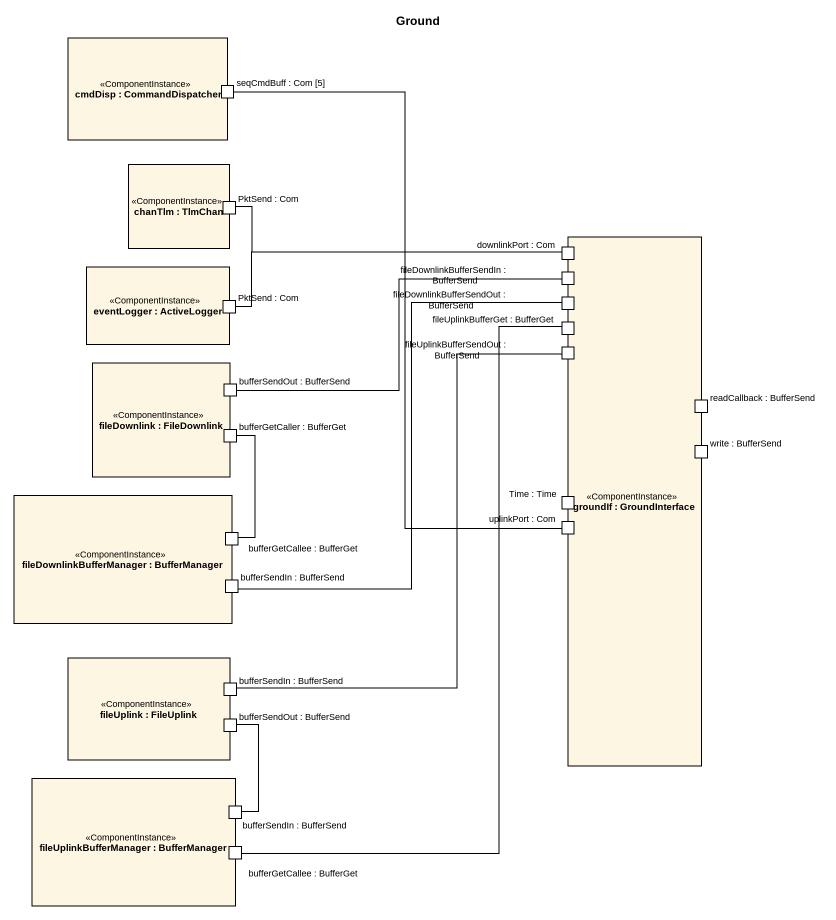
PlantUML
@startuml
title Ground
rectangle "cmdDisp : CommandDispatcher" as cmdDisp <<ComponentInstance>> {
  port "seqCmdBuff : Com [5]" as seqCmdBuff_Com_5
}
rectangle "chanTlm : TlmChan" as chanTlm <<ComponentInstance>> {
  port "PktSend : Com" as PktSend_Com
}
rectangle "groundIf : GroundInterface" as groundIf <<ComponentInstance>> {
  port "downlinkPort : Com" as downlinkPort_Com
  port "fileDownlinkBufferSendIn : BufferSend" as fileDownlinkBufferSendIn
  port "fileDownlinkBufferSendOut : BufferSend" as fileDownlinkBufferSendOut
  port "fileUplinkBufferGet : BufferGet" as fileUplinkBufferGet
  port "fileUplinkBufferSendOut : BufferSend" as fileUplinkBufferSendOut
  port "readCallback : BufferSend" as readCallback_BufferSend
  port "write : BufferSend" as write_BufferSend
  port "Time : Time" as Time_Time
  port "uplinkPort : Com" as uplinkPort_Com
}
rectangle "eventLogger : ActiveLogger" as eventLogger <<ComponentInstance>> {
  port "PktSend : Com" as PktSend_Com_2
}
rectangle "fileDownlink : FileDownlink" as fileDownlink <<ComponentInstance>> {
  port "bufferSendOut : BufferSend" as bufferSendOut_BufferSend
  port "bufferGetCaller : BufferGet" as bufferGetCaller_BufferGet
}
rectangle "fileDownlinkBufferManager : BufferManager" as fileDownlinkBufferManager <<ComponentInstance>> {
  port "bufferGetCallee : BufferGet" as bufferGetCallee_BufferGet
  port "bufferSendIn : BufferSend" as bufferSendIn_BufferSend
}
rectangle "fileUplink : FileUplink" as fileUplink <<ComponentInstance>> {
  port "bufferSendIn : BufferSend" as bufferSendIn_BufferSend_2
  port "bufferSendOut : BufferSend" as bufferSendOut_BufferSend_2
}
rectangle "fileUplinkBufferManager : BufferManager" as fileUplinkBufferManager <<ComponentInstance>> {
  port "bufferSendIn : BufferSend" as bufferSendIn_BufferSend_3
  port "bufferGetCallee : BufferGet" as bufferGetCallee_BufferGet_2
}
PktSend_Com -right- downlinkPort_Com
PktSend_Com_2 -right- downlinkPort_Com
fileDownlinkBufferSendOut -- bufferSendIn_BufferSend
fileUplinkBufferGet -- bufferGetCallee_BufferGet_2
fileUplinkBufferSendOut -- bufferSendIn_BufferSend_2
bufferSendOut_BufferSend -right- fileDownlinkBufferSendIn
bufferGetCaller_BufferGet -- bufferGetCallee_BufferGet
uplinkPort_Com -up- seqCmdBuff_Com_5
bufferSendOut_BufferSend_2 -- bufferSendIn_BufferSend_3
@enduml
